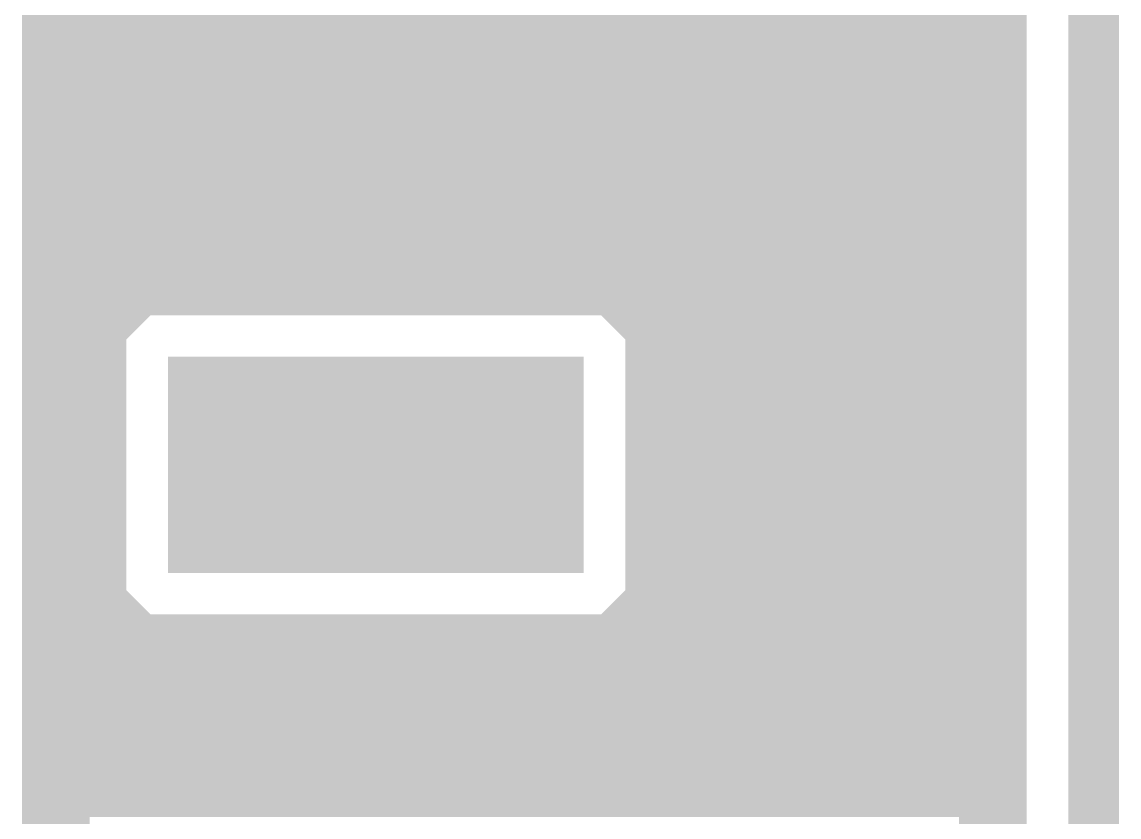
# Model space of a CAD drawing. Extents: x -40.6 to 40.6, y -25.6 to 25.6.
# Drawn here: x -40.56 to -33.96, y -18.49 to -13.71 of the extents above; entities that cross this region are included whole.
import ezdxf

# ---------------------------------------------------------------- set-up
doc = ezdxf.new("R2010")
doc.units = 0
doc.layers.add('1', color=22, linetype='CONTINUOUS')

# ---------------------------------------------------------------- blocks, each defined once
blk = doc.blocks.new('RECT')
blk.add_solid([(-0.5, -0.5), (0.5, -0.5), (-0.5, 0.5), (0.5, 0.5)])

msp = doc.modelspace()

# ---------------------------------------------------------------- linework, layer by layer
at = {"layer": '1'}
for points, const_width in [([(-40.3519, -23.5458), (-40.3519, 23.6685)], 0.4064), ([(-34.7178, 9.0138), (-34.7178, -20.7042)], 0.4064), ([(-34.1122, -20.955), (-34.1122, 8.763)], 0.3048), ([(-40.3519, -13.8176), (-34.7178, -13.8176)], 0.4064), ([(-40.3519, -14.224), (-34.7178, -14.224)], 0.4064), ([(-40.3519, -14.6304), (-34.7178, -14.6304)], 0.4064), ([(-40.3519, -15.0368), (-34.7178, -15.0368)], 0.4064), ([(-39.8655, -15.2686), (-40.131, -15.5341)], 0.4064), ([(-36.9901, -15.2686), (-39.8655, -15.2686)], 0.4064), ([(-36.7246, -15.5341), (-36.9901, -15.2686)], 0.4064), ([(-40.3519, -15.4432), (-40.0401, -15.4432)], 0.4064), ([(-36.8155, -15.4432), (-34.7178, -15.4432)], 0.4064), ([(-40.131, -15.5341), (-40.131, -17.2095)], 0.4064), ([(-36.7246, -17.2095), (-36.7246, -15.5341)], 0.4064), ([(-40.3519, -15.8496), (-40.131, -15.8496)], 0.4064), ([(-36.7246, -15.8496), (-34.7178, -15.8496)], 0.4064), ([(-40.3519, -16.256), (-40.131, -16.256)], 0.4064), ([(-36.7246, -16.256), (-34.7178, -16.256)], 0.4064), ([(-40.3519, -16.6624), (-40.131, -16.6624)], 0.4064), ([(-36.7246, -16.6624), (-34.7178, -16.6624)], 0.4064), ([(-40.3519, -17.0688), (-40.131, -17.0688)], 0.4064), ([(-36.7246, -17.0688), (-34.7178, -17.0688)], 0.4064), ([(-40.131, -17.2095), (-39.8655, -17.475)], 0.4064), ([(-36.9901, -17.475), (-36.7246, -17.2095)], 0.4064), ([(-40.3519, -17.4752), (-34.7178, -17.4752)], 0.4064), ([(-39.8655, -17.475), (-36.9901, -17.475)], 0.4064), ([(-40.3519, -17.8816), (-34.7178, -17.8816)], 0.4064), ([(-40.3519, -18.288), (-34.7178, -18.288)], 0.4064)]:
    msp.add_lwpolyline(points, dxfattribs=dict(at, const_width=const_width))
at = {"layer": '1', "const_width": 0.2032}
for points in [[(-40.3519, -13.716, 1), (-40.3519, -13.9192)], [(-34.7178, -13.9192, 1), (-34.7178, -13.716)], [(-40.3519, -14.1224, 1), (-40.3519, -14.3256)], [(-34.7178, -14.3256, 1), (-34.7178, -14.1224)], [(-40.3519, -14.5288, 1), (-40.3519, -14.732)], [(-34.7178, -14.732, 1), (-34.7178, -14.5288)], [(-40.3519, -14.9352, 1), (-40.3519, -15.1384)], [(-34.7178, -15.1384, 1), (-34.7178, -14.9352)], [(-39.8655, -15.167, 1), (-39.8655, -15.3702)], [(-39.7937, -15.3404, 1), (-39.9374, -15.1968)], [(-36.9182, -15.1968, 1), (-37.0619, -15.3404)], [(-36.9901, -15.3702, 1), (-36.9901, -15.167)], [(-40.3519, -15.3416, 1), (-40.3519, -15.5448)], [(-40.0401, -15.5448, 1), (-40.0401, -15.3416)], [(-36.8155, -15.3416, 1), (-36.8155, -15.5448)], [(-34.7178, -15.5448, 1), (-34.7178, -15.3416)], [(-40.0294, -15.5341, 1), (-40.2326, -15.5341)], [(-40.2028, -15.4622, 1), (-40.0592, -15.6059)], [(-36.623, -15.5341, 1), (-36.8262, -15.5341)], [(-36.7964, -15.6059, 1), (-36.6528, -15.4622)], [(-40.3519, -15.748, 1), (-40.3519, -15.9512)], [(-40.131, -15.9512, 1), (-40.131, -15.748)], [(-36.7246, -15.748, 1), (-36.7246, -15.9512)], [(-34.7178, -15.9512, 1), (-34.7178, -15.748)], [(-40.3519, -16.1544, 1), (-40.3519, -16.3576)], [(-40.131, -16.3576, 1), (-40.131, -16.1544)], [(-36.7246, -16.1544, 1), (-36.7246, -16.3576)], [(-34.7178, -16.3576, 1), (-34.7178, -16.1544)], [(-40.3519, -16.5608, 1), (-40.3519, -16.764)], [(-40.131, -16.764, 1), (-40.131, -16.5608)], [(-36.7246, -16.5608, 1), (-36.7246, -16.764)], [(-34.7178, -16.764, 1), (-34.7178, -16.5608)], [(-40.3519, -16.9672, 1), (-40.3519, -17.1704)], [(-40.131, -17.1704, 1), (-40.131, -16.9672)], [(-36.7246, -16.9672, 1), (-36.7246, -17.1704)], [(-34.7178, -17.1704, 1), (-34.7178, -16.9672)], [(-40.0592, -17.1377, 1), (-40.2028, -17.2814)], [(-36.6528, -17.2814, 1), (-36.7964, -17.1377)], [(-40.2326, -17.2095, 1), (-40.0294, -17.2095)], [(-36.8262, -17.2095, 1), (-36.623, -17.2095)], [(-40.3519, -17.3736, 1), (-40.3519, -17.5768)], [(-39.8655, -17.3734, 1), (-39.8655, -17.5766)], [(-36.9901, -17.5766, 1), (-36.9901, -17.3734)], [(-34.7178, -17.5768, 1), (-34.7178, -17.3736)], [(-39.9374, -17.5468, 1), (-39.7937, -17.4032)], [(-37.0619, -17.4032, 1), (-36.9182, -17.5468)], [(-40.3519, -17.78, 1), (-40.3519, -17.9832)], [(-34.7178, -17.9832, 1), (-34.7178, -17.78)], [(-40.3519, -18.1864, 1), (-40.3519, -18.3896)], [(-34.7178, -18.3896, 1), (-34.7178, -18.1864)]]:
    msp.add_lwpolyline(points, format="xyb", dxfattribs=at)

# ---------------------------------------------------------------- block references
at = {"layer": '1', "xscale": 2.5, "yscale": 1.3}
msp.add_blockref('RECT', (-38.4278, -16.3718), dxfattribs=at)

doc.saveas('drawing.dxf')
